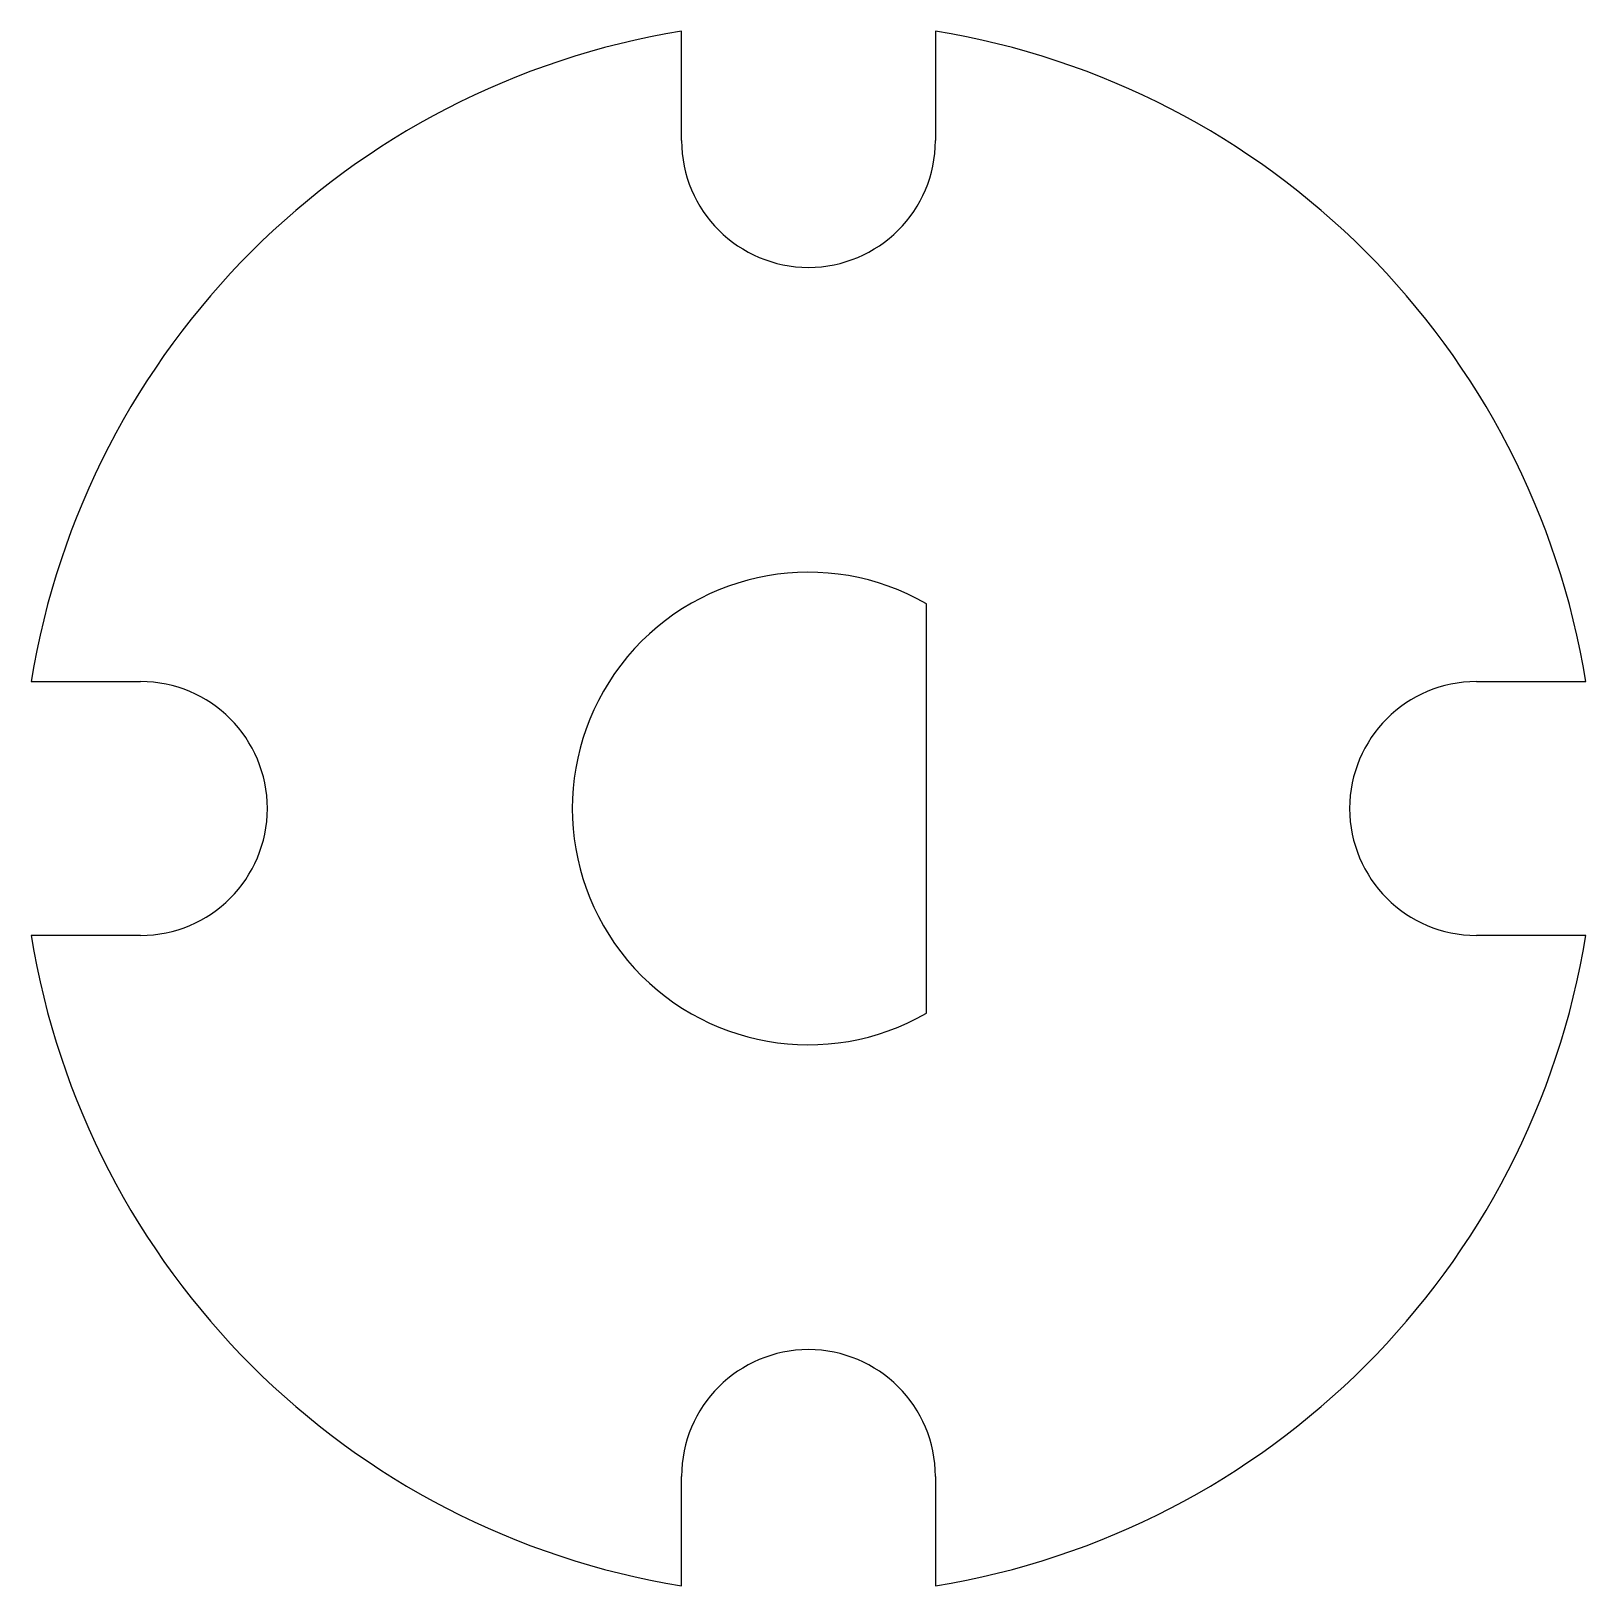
# Model space of a CAD drawing. Header units: inches. Extents: x -0.52 to 0.52, y -0.52 to 0.52.
import ezdxf

# ---------------------------------------------------------------- set-up
doc = ezdxf.new("R2010")
doc.units = ezdxf.units.IN
doc.header["$MEASUREMENT"] = 0

msp = doc.modelspace()

# ---------------------------------------------------------------- linework, layer by layer
at = {"linetype": 'Continuous', "lineweight": 25}
for p, q in [((-0.0846, 0.4454), (-0.0846, 0.5183)), ((0.0846, 0.5183), (0.0846, 0.4454)), ((0.0787, -0.1364), (0.0787, 0.1364)), ((-0.5183, 0.0846), (-0.4454, 0.0846)), ((0.4454, 0.0846), (0.5183, 0.0846)), ((-0.4454, -0.0846), (-0.5183, -0.0846)), ((0.5183, -0.0846), (0.4454, -0.0846)), ((-0.0846, -0.5183), (-0.0846, -0.4454)), ((0.0846, -0.4454), (0.0846, -0.5183))]:
    msp.add_line(p, q, dxfattribs=at)
for centre, radius, start, end in [((0, 0), 0.5252, 99.2748, 170.7252), ((0, 0), 0.5252, 9.2748, 80.7252), ((0, 0.4454), 0.0846, 180, 0), ((0, 0), 0.1575, 60, 300), ((-0.4454, 0), 0.0846, 270, 90), ((0.4454, 0), 0.0846, 90, 270), ((0, 0), 0.5252, 189.2748, 260.7252), ((0, 0), 0.5252, 279.2748, 350.7252), ((0, -0.4454), 0.0846, 0, 180)]:
    msp.add_arc(centre, radius, start, end, dxfattribs=at)

doc.saveas('drawing.dxf')
